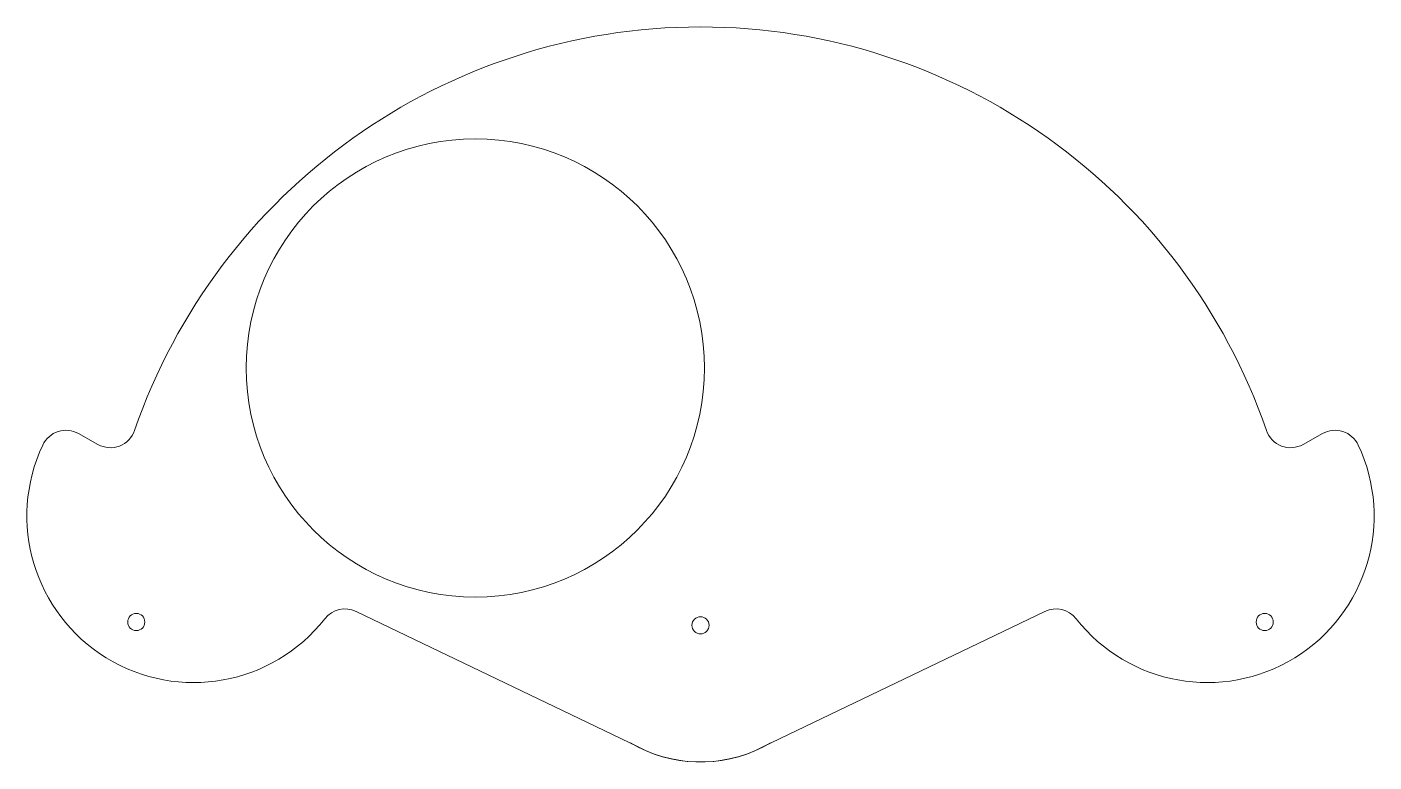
# Model space of a CAD drawing. Header units: inches. Extents: x 1.2 to 20.8, y 0.6 to 11.4.
import ezdxf

# ---------------------------------------------------------------- set-up
doc = ezdxf.new("R2010")
doc.units = ezdxf.units.IN
doc.header["$MEASUREMENT"] = 0
doc.layers.add('blade', color=4, linetype='Continuous', lineweight=0, true_color=0x00ffff)

msp = doc.modelspace()

# ---------------------------------------------------------------- linework, layer by layer
at = {"layer": 'blade', "flags": 128}
msp.add_lwpolyline([(9.977, 0.907, 0.259808), (11.923, 0.851), (16.035, 2.828, -0.352055), (16.492, 2.721, 0.89275), (20.617, 5.261, 0.435512), (20.094, 5.429), (19.811, 5.27, -0.467679), (19.273, 5.475, 0.713193), (2.727, 5.475, -0.467679), (2.189, 5.27), (1.906, 5.429, 0.435512), (1.383, 5.261, 0.89275), (5.508, 2.721, -0.352055), (5.965, 2.828), (10.077, 0.851, 0.259808), (12.023, 0.907)], format="xyb", dxfattribs=at)
at = {"layer": 'blade'}
for centre, radius in [((7.708, 6.388), 3.35), ((2.751, 2.673), 0.125), ((19.249, 2.673), 0.125), ((11, 2.625), 0.125)]:
    msp.add_circle(centre, radius, dxfattribs=at)

doc.saveas('drawing.dxf')
